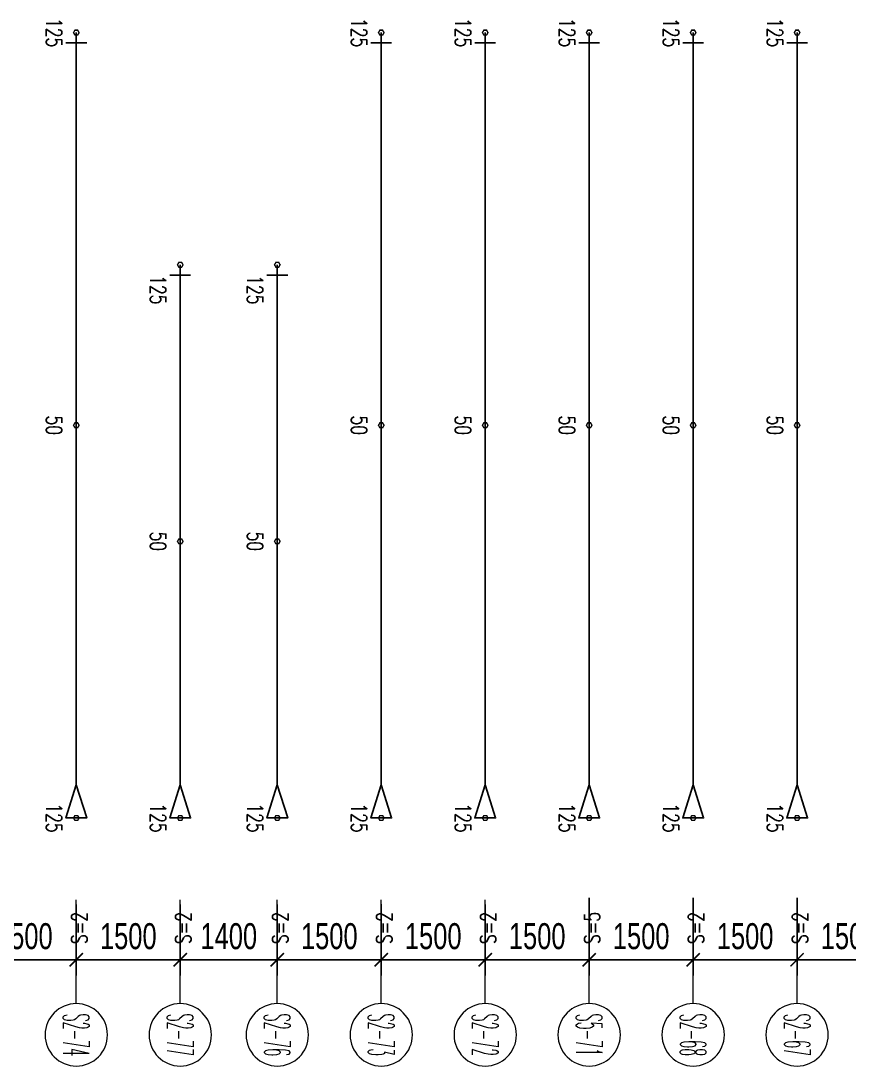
# Model space of a CAD drawing. Header units: millimetres. Extents: x 118516 to 588795, y -24154 to 50684.
# Drawn here: x 521001 to 532950, y 4690 to 19769 of the extents above; entities that cross this region are included whole.
import ezdxf
from ezdxf.enums import TextEntityAlignment as Align

# ---------------------------------------------------------------- set-up
doc = ezdxf.new("R2010")
doc.units = ezdxf.units.MM
doc.layers.get('0').update_dxf_attribs({"lineweight": 20})
doc.layers.get('Defpoints').update_dxf_attribs({"color": 151, "lineweight": 9})
doc.layers.add('ARES_TAG', color=3, linetype='Continuous')
doc.layers.add('NDC_S_TENDON', color=10, linetype='Continuous')
doc.layers.add('Current plane_Column', color=7, linetype='Continuous', true_color=0x4b00ff)
for name, color, linetype, lineweight in [('NDC_S-TENDON', 6, 'Continuous', 35), ('NDC_S_ANNO', 7, 'Continuous', 20), ('NDC_S_DIM', 1, 'Continuous', 15), ('NDC_S_SYMBOL', 1, 'Continuous', 15)]:
    doc.layers.add(name, color=color, linetype=linetype, lineweight=lineweight)
doc.styles.add('ARES_ROMANS_0.36', font='romans.shx', dxfattribs={"width": 0.36, "bigfont": 'vns.shx'})
doc.styles.add('NDC_ANNO', font='', dxfattribs={"width": 0.8})
doc.styles.add('NDC_DIM', font='', dxfattribs={"width": 0.75})
doc.styles.get('NDC_ANNO').set_extended_font_data('Dotum')
doc.styles.get('NDC_DIM').set_extended_font_data('Dotum')
doc.dimstyles.new('NDC_dim_150', dxfattribs={"dimscale": 150, "dimtxt": 2.5, "dimasz": 1.5, "dimexe": 1.5, "dimexo": 2.5, "dimgap": 1, "dimtad": 1, "dimdec": 0, "dimzin": 0, "dimdsep": 46, "dimtxsty": 'NDC_DIM', "dimblk": 'DIMMARK', "dimcen": 0.09, "dimdle": 1.2, "dimclrd": 1, "dimclre": 1, "dimclrt": 3, "dimadec": 0, "dimazin": 0, "dimtfac": 1, "dimtdec": 0, "dimtix": 1, "dimtofl": 0, "dimtmove": 0, "dimatfit": 3, "dimfxl": 8, "dimfxlon": 1, "dimtolj": 1, "dimtzin": 0, "dimarcsym": 0})

# ---------------------------------------------------------------- blocks, each defined once
blk = doc.blocks.new('*U657')
at = {"layer": 'NDC_S_SYMBOL', "color": 3}
blk.add_line((-7323, 0), (-5823, 0), dxfattribs=at)
blk.add_circle((-7773, 0), 450, dxfattribs=at)
at = {"layer": 'NDC_S_TENDON'}
for p, q in [((-3644, 0), (-3144, 0)), ((-3144, 0), (2787, 0)), ((2787, 0), (5686, 0)), ((5686, 0), (6686, 0)), ((6536, -150), (6536, 150))]:
    blk.add_line(p, q, dxfattribs=at)
blk.add_lwpolyline([(-4164, 0), (-4644, 150), (-4644, -150), (-4164, 0), (-3644, 0)], dxfattribs=at)
at = {"layer": 'ARES_TAG', "style": 'ARES_ROMANS_0.36', "width": 0.36}
blk.add_attdef('S3', text='', height=375, dxfattribs=at).set_placement((-7773, 0), align=Align.MIDDLE_CENTER)
blk = doc.blocks.new('*U695')
at = {"layer": 'NDC_S_SYMBOL', "color": 3}
blk.add_line((-7323, 0), (-5823, 0), dxfattribs=at)
blk.add_circle((-7773, 0), 450, dxfattribs=at)
at = {"layer": 'NDC_S_TENDON'}
for p, q in [((-3644, 0), (-3144, 0)), ((-3144, 0), (2787, 0)), ((2787, 0), (2336, 0)), ((2336, 0), (3336, 0)), ((3186, -150), (3186, 150))]:
    blk.add_line(p, q, dxfattribs=at)
blk.add_lwpolyline([(-4164, 0), (-4644, 150), (-4644, -150), (-4164, 0), (-3644, 0)], dxfattribs=at)
at = {"layer": 'ARES_TAG', "style": 'ARES_ROMANS_0.36', "width": 0.36}
blk.add_attdef('S3', text='', height=375, dxfattribs=at).set_placement((-7773, 0), align=Align.MIDDLE_CENTER)
blk = doc.blocks.new('HTB TDY')
at = {"layer": 'NDC_S-TENDON', "linetype": 'Continuous'}
for points, elevation in [([(13090, 10100, 20, 20, 0), (13070, 10135, 20, 20, 0), (13030, 10135, 20, 20, 0), (13010, 10100, 20, 20, 0), (13030, 10065, 20, 20, 0), (13070, 10065, 20, 20, 0)], 3575), ([(13090, 10100, 20, 20, 0), (13070, 10135, 20, 20, 0), (13030, 10135, 20, 20, 0), (13010, 10100, 20, 20, 0), (13030, 10065, 20, 20, 0), (13070, 10065, 20, 20, 0)], 3575), ([(17490, 10100, 20, 20, 0), (17470, 10135, 20, 20, 0), (17430, 10135, 20, 20, 0), (17410, 10100, 20, 20, 0), (17430, 10065, 20, 20, 0), (17470, 10065, 20, 20, 0)], 3575), ([(17490, 10100, 20, 20, 0), (17470, 10135, 20, 20, 0), (17430, 10135, 20, 20, 0), (17410, 10100, 20, 20, 0), (17430, 10065, 20, 20, 0), (17470, 10065, 20, 20, 0)], 3575), ([(18990, 10100, 20, 20, 0), (18970, 10135, 20, 20, 0), (18930, 10135, 20, 20, 0), (18910, 10100, 20, 20, 0), (18930, 10065, 20, 20, 0), (18970, 10065, 20, 20, 0)], 3575), ([(18990, 10100, 20, 20, 0), (18970, 10135, 20, 20, 0), (18930, 10135, 20, 20, 0), (18910, 10100, 20, 20, 0), (18930, 10065, 20, 20, 0), (18970, 10065, 20, 20, 0)], 3575), ([(20490, 10100, 20, 20, 0), (20470, 10135, 20, 20, 0), (20430, 10135, 20, 20, 0), (20410, 10100, 20, 20, 0), (20430, 10065, 20, 20, 0), (20470, 10065, 20, 20, 0)], 3575), ([(20490, 10100, 20, 20, 0), (20470, 10135, 20, 20, 0), (20430, 10135, 20, 20, 0), (20410, 10100, 20, 20, 0), (20430, 10065, 20, 20, 0), (20470, 10065, 20, 20, 0)], 3575), ([(21990, 10100, 20, 20, 0), (21970, 10135, 20, 20, 0), (21930, 10135, 20, 20, 0), (21910, 10100, 20, 20, 0), (21930, 10065, 20, 20, 0), (21970, 10065, 20, 20, 0)], 3575), ([(21990, 10100, 20, 20, 0), (21970, 10135, 20, 20, 0), (21930, 10135, 20, 20, 0), (21910, 10100, 20, 20, 0), (21930, 10065, 20, 20, 0), (21970, 10065, 20, 20, 0)], 3575), ([(23490, 10100, 20, 20, 0), (23470, 10135, 20, 20, 0), (23430, 10135, 20, 20, 0), (23410, 10100, 20, 20, 0), (23430, 10065, 20, 20, 0), (23470, 10065, 20, 20, 0)], 3575), ([(23490, 10100, 20, 20, 0), (23470, 10135, 20, 20, 0), (23430, 10135, 20, 20, 0), (23410, 10100, 20, 20, 0), (23430, 10065, 20, 20, 0), (23470, 10065, 20, 20, 0)], 3575), ([(14590, 6750, 20, 20, 0), (14570, 6785, 20, 20, 0), (14530, 6785, 20, 20, 0), (14510, 6750, 20, 20, 0), (14530, 6715, 20, 20, 0), (14570, 6715, 20, 20, 0)], 3575), ([(14590, 6750, 20, 20, 0), (14570, 6785, 20, 20, 0), (14530, 6785, 20, 20, 0), (14510, 6750, 20, 20, 0), (14530, 6715, 20, 20, 0), (14570, 6715, 20, 20, 0)], 3575), ([(15990, 6750, 20, 20, 0), (15970, 6785, 20, 20, 0), (15930, 6785, 20, 20, 0), (15910, 6750, 20, 20, 0), (15930, 6715, 20, 20, 0), (15970, 6715, 20, 20, 0)], 3575), ([(15990, 6750, 20, 20, 0), (15970, 6785, 20, 20, 0), (15930, 6785, 20, 20, 0), (15910, 6750, 20, 20, 0), (15930, 6715, 20, 20, 0), (15970, 6715, 20, 20, 0)], 3575), ([(13090, 4435, 20, 20, 0), (13070, 4470, 20, 20, 0), (13030, 4470, 20, 20, 0), (13010, 4435, 20, 20, 0), (13030, 4400, 20, 20, 0), (13070, 4400, 20, 20, 0)], 3500), ([(13090, 4435, 20, 20, 0), (13070, 4470, 20, 20, 0), (13030, 4470, 20, 20, 0), (13010, 4435, 20, 20, 0), (13030, 4400, 20, 20, 0), (13070, 4400, 20, 20, 0)], 3500), ([(17490, 4435, 20, 20, 0), (17470, 4470, 20, 20, 0), (17430, 4470, 20, 20, 0), (17410, 4435, 20, 20, 0), (17430, 4400, 20, 20, 0), (17470, 4400, 20, 20, 0)], 3500), ([(17490, 4435, 20, 20, 0), (17470, 4470, 20, 20, 0), (17430, 4470, 20, 20, 0), (17410, 4435, 20, 20, 0), (17430, 4400, 20, 20, 0), (17470, 4400, 20, 20, 0)], 3500), ([(18990, 4435, 20, 20, 0), (18970, 4470, 20, 20, 0), (18930, 4470, 20, 20, 0), (18910, 4435, 20, 20, 0), (18930, 4400, 20, 20, 0), (18970, 4400, 20, 20, 0)], 3500), ([(18990, 4435, 20, 20, 0), (18970, 4470, 20, 20, 0), (18930, 4470, 20, 20, 0), (18910, 4435, 20, 20, 0), (18930, 4400, 20, 20, 0), (18970, 4400, 20, 20, 0)], 3500), ([(20490, 4435, 20, 20, 0), (20470, 4470, 20, 20, 0), (20430, 4470, 20, 20, 0), (20410, 4435, 20, 20, 0), (20430, 4400, 20, 20, 0), (20470, 4400, 20, 20, 0)], 3500), ([(20490, 4435, 20, 20, 0), (20470, 4470, 20, 20, 0), (20430, 4470, 20, 20, 0), (20410, 4435, 20, 20, 0), (20430, 4400, 20, 20, 0), (20470, 4400, 20, 20, 0)], 3500), ([(21990, 4435, 20, 20, 0), (21970, 4470, 20, 20, 0), (21930, 4470, 20, 20, 0), (21910, 4435, 20, 20, 0), (21930, 4400, 20, 20, 0), (21970, 4400, 20, 20, 0)], 3500), ([(21990, 4435, 20, 20, 0), (21970, 4470, 20, 20, 0), (21930, 4470, 20, 20, 0), (21910, 4435, 20, 20, 0), (21930, 4400, 20, 20, 0), (21970, 4400, 20, 20, 0)], 3500), ([(23490, 4435, 20, 20, 0), (23470, 4470, 20, 20, 0), (23430, 4470, 20, 20, 0), (23410, 4435, 20, 20, 0), (23430, 4400, 20, 20, 0), (23470, 4400, 20, 20, 0)], 3500), ([(23490, 4435, 20, 20, 0), (23470, 4470, 20, 20, 0), (23430, 4470, 20, 20, 0), (23410, 4435, 20, 20, 0), (23430, 4400, 20, 20, 0), (23470, 4400, 20, 20, 0)], 3500), ([(14590, 2760, 20, 20, 0), (14570, 2795, 20, 20, 0), (14530, 2795, 20, 20, 0), (14510, 2760, 20, 20, 0), (14530, 2725, 20, 20, 0), (14570, 2725, 20, 20, 0)], 3500), ([(14590, 2760, 20, 20, 0), (14570, 2795, 20, 20, 0), (14530, 2795, 20, 20, 0), (14510, 2760, 20, 20, 0), (14530, 2725, 20, 20, 0), (14570, 2725, 20, 20, 0)], 3500), ([(15990, 2760, 20, 20, 0), (15970, 2795, 20, 20, 0), (15930, 2795, 20, 20, 0), (15910, 2760, 20, 20, 0), (15930, 2725, 20, 20, 0), (15970, 2725, 20, 20, 0)], 3500), ([(15990, 2760, 20, 20, 0), (15970, 2795, 20, 20, 0), (15930, 2795, 20, 20, 0), (15910, 2760, 20, 20, 0), (15930, 2725, 20, 20, 0), (15970, 2725, 20, 20, 0)], 3500), ([(13090, -1230, 20, 20, 0), (13070, -1195, 20, 20, 0), (13030, -1195, 20, 20, 0), (13010, -1230, 20, 20, 0), (13030, -1265, 20, 20, 0), (13070, -1265, 20, 20, 0)], 3575), ([(13090, -1230, 20, 20, 0), (13070, -1195, 20, 20, 0), (13030, -1195, 20, 20, 0), (13010, -1230, 20, 20, 0), (13030, -1265, 20, 20, 0), (13070, -1265, 20, 20, 0)], 3575), ([(14590, -1230, 20, 20, 0), (14570, -1195, 20, 20, 0), (14530, -1195, 20, 20, 0), (14510, -1230, 20, 20, 0), (14530, -1265, 20, 20, 0), (14570, -1265, 20, 20, 0)], 3575), ([(14590, -1230, 20, 20, 0), (14570, -1195, 20, 20, 0), (14530, -1195, 20, 20, 0), (14510, -1230, 20, 20, 0), (14530, -1265, 20, 20, 0), (14570, -1265, 20, 20, 0)], 3575), ([(15990, -1230, 20, 20, 0), (15970, -1195, 20, 20, 0), (15930, -1195, 20, 20, 0), (15910, -1230, 20, 20, 0), (15930, -1265, 20, 20, 0), (15970, -1265, 20, 20, 0)], 3575), ([(15990, -1230, 20, 20, 0), (15970, -1195, 20, 20, 0), (15930, -1195, 20, 20, 0), (15910, -1230, 20, 20, 0), (15930, -1265, 20, 20, 0), (15970, -1265, 20, 20, 0)], 3575), ([(17490, -1230, 20, 20, 0), (17470, -1195, 20, 20, 0), (17430, -1195, 20, 20, 0), (17410, -1230, 20, 20, 0), (17430, -1265, 20, 20, 0), (17470, -1265, 20, 20, 0)], 3575), ([(17490, -1230, 20, 20, 0), (17470, -1195, 20, 20, 0), (17430, -1195, 20, 20, 0), (17410, -1230, 20, 20, 0), (17430, -1265, 20, 20, 0), (17470, -1265, 20, 20, 0)], 3575), ([(18990, -1230, 20, 20, 0), (18970, -1195, 20, 20, 0), (18930, -1195, 20, 20, 0), (18910, -1230, 20, 20, 0), (18930, -1265, 20, 20, 0), (18970, -1265, 20, 20, 0)], 3575), ([(18990, -1230, 20, 20, 0), (18970, -1195, 20, 20, 0), (18930, -1195, 20, 20, 0), (18910, -1230, 20, 20, 0), (18930, -1265, 20, 20, 0), (18970, -1265, 20, 20, 0)], 3575), ([(20490, -1230, 20, 20, 0), (20470, -1195, 20, 20, 0), (20430, -1195, 20, 20, 0), (20410, -1230, 20, 20, 0), (20430, -1265, 20, 20, 0), (20470, -1265, 20, 20, 0)], 3575), ([(20490, -1230, 20, 20, 0), (20470, -1195, 20, 20, 0), (20430, -1195, 20, 20, 0), (20410, -1230, 20, 20, 0), (20430, -1265, 20, 20, 0), (20470, -1265, 20, 20, 0)], 3575), ([(21990, -1230, 20, 20, 0), (21970, -1195, 20, 20, 0), (21930, -1195, 20, 20, 0), (21910, -1230, 20, 20, 0), (21930, -1265, 20, 20, 0), (21970, -1265, 20, 20, 0)], 3575), ([(21990, -1230, 20, 20, 0), (21970, -1195, 20, 20, 0), (21930, -1195, 20, 20, 0), (21910, -1230, 20, 20, 0), (21930, -1265, 20, 20, 0), (21970, -1265, 20, 20, 0)], 3575), ([(23490, -1230, 20, 20, 0), (23470, -1195, 20, 20, 0), (23430, -1195, 20, 20, 0), (23410, -1230, 20, 20, 0), (23430, -1265, 20, 20, 0), (23470, -1265, 20, 20, 0)], 3575), ([(23490, -1230, 20, 20, 0), (23470, -1195, 20, 20, 0), (23430, -1195, 20, 20, 0), (23410, -1230, 20, 20, 0), (23430, -1265, 20, 20, 0), (23470, -1265, 20, 20, 0)], 3575)]:
    blk.add_lwpolyline(points, format="xyseb", close=True, dxfattribs=dict(at, elevation=elevation))
ref = blk.add_blockref('*U657', (13050, 3414, 3575), dxfattribs=dict(xscale=-1, rotation=270))
ref.add_attrib('S3', 'S2-74', dxfattribs={"layer": 'ARES_TAG', "height": 375, "rotation": 270, "style": 'ARES_ROMANS_0.36', "width": 0.36}).set_placement((13050, -4360, 3575), align=Align.MIDDLE_CENTER)
ref = blk.add_blockref('*U657', (17450, 3414, 3575), dxfattribs=dict(xscale=-1, rotation=270))
ref.add_attrib('S3', 'S2-73', dxfattribs={"layer": 'ARES_TAG', "height": 375, "rotation": 270, "style": 'ARES_ROMANS_0.36', "width": 0.36}).set_placement((17450, -4360, 3575), align=Align.MIDDLE_CENTER)
ref = blk.add_blockref('*U657', (18950, 3414, 3575), dxfattribs=dict(xscale=-1, rotation=270))
ref.add_attrib('S3', 'S2-72', dxfattribs={"layer": 'ARES_TAG', "height": 375, "rotation": 270, "style": 'ARES_ROMANS_0.36', "width": 0.36}).set_placement((18950, -4360, 3575), align=Align.MIDDLE_CENTER)
ref = blk.add_blockref('*U657', (20450, 3414, 3575), dxfattribs=dict(xscale=-1, rotation=270))
ref.add_attrib('S3', 'S5-71', dxfattribs={"layer": 'ARES_TAG', "height": 375, "rotation": 270, "style": 'ARES_ROMANS_0.36', "width": 0.36}).set_placement((20450, -4360, 3575), align=Align.MIDDLE_CENTER)
ref = blk.add_blockref('*U657', (21950, 3414, 3575), dxfattribs=dict(xscale=-1, rotation=270))
ref.add_attrib('S3', 'S2-68', dxfattribs={"layer": 'ARES_TAG', "height": 375, "rotation": 270, "style": 'ARES_ROMANS_0.36', "width": 0.36}).set_placement((21950, -4360, 3575), align=Align.MIDDLE_CENTER)
ref = blk.add_blockref('*U657', (23450, 3414, 3575), dxfattribs=dict(xscale=-1, rotation=270))
ref.add_attrib('S3', 'S2-67', dxfattribs={"layer": 'ARES_TAG', "height": 375, "rotation": 270, "style": 'ARES_ROMANS_0.36', "width": 0.36}).set_placement((23450, -4360, 3575), align=Align.MIDDLE_CENTER)
ref = blk.add_blockref('*U695', (14550, 3414, 7150), dxfattribs=dict(xscale=-1, rotation=270))
ref.add_attrib('S3', 'S2-77', dxfattribs={"layer": 'ARES_TAG', "height": 375, "rotation": 270, "style": 'ARES_ROMANS_0.36', "width": 0.36}).set_placement((14550, -4360, 7150), align=Align.MIDDLE_CENTER)
ref = blk.add_blockref('*U695', (15950, 3414, 7150), dxfattribs=dict(xscale=-1, rotation=270))
ref.add_attrib('S3', 'S2-76', dxfattribs={"layer": 'ARES_TAG', "height": 375, "rotation": 270, "style": 'ARES_ROMANS_0.36', "width": 0.36}).set_placement((15950, -4360, 7150), align=Align.MIDDLE_CENTER)
at = {"layer": 'NDC_S_ANNO', "linetype": 'Continuous', "char_height": 225, "attachment_point": 5, "line_spacing_factor": 0.75, "style": 'NDC_ANNO'}
for s, insert, rotation in [('\\FSTANDARD.shx;125', (12730, 10100, 3575), 270), ('\\FSTANDARD.shx;125', (17130, 10100, 3575), 270), ('{\\Fstandard|c0;12\\Fstandard|c129;5}', (18630, 10100, 3575), 270), ('\\FSTANDARD.shx;125', (20130, 10100, 3575), 270), ('\\FSTANDARD.shx;125', (21630, 10100, 3575), 270), ('\\FSTANDARD.shx;125', (23130, 10100, 3575), 270), ('\\FSTANDARD.shx;125', (14230, 6389, 3575), 270), ('\\FSTANDARD.shx;125', (15630, 6389, 3575), 270), ('\\FSTANDARD.shx;50', (12730, 4435, 3500), 270), ('\\FSTANDARD.shx;50', (17130, 4435, 3500), 270), ('\\FSTANDARD.shx;50', (18630, 4435, 3500), 270), ('\\FSTANDARD.shx;50', (20130, 4435, 3500), 270), ('\\FSTANDARD.shx;50', (21630, 4435, 3500), 270), ('\\FSTANDARD.shx;50', (23130, 4435, 3500), 270), ('\\FSTANDARD.shx;50', (14230, 2760, 3500), 270), ('\\FSTANDARD.shx;50', (15630, 2760, 3500), 270), ('\\FSTANDARD.shx;125', (12730, -1230, 3575), 270), ('\\FSTANDARD.shx;125', (14230, -1230, 3575), 270), ('\\FSTANDARD.shx;125', (15630, -1230, 3575), 270), ('\\FSTANDARD.shx;125', (17130, -1230, 3575), 270), ('\\FSTANDARD.shx;125', (18630, -1230, 3575), 270), ('\\FSTANDARD.shx;125', (20130, -1230, 3575), 270), ('\\FSTANDARD.shx;125', (21630, -1230, 3575), 270), ('\\FSTANDARD.shx;125', (23130, -1230, 3575), 270), ('\\FSTANDARD.shx;S=2', (13093, -2818, 3700), 90), ('\\FSTANDARD.shx;S=2', (14593, -2818, 3700), 90), ('\\FSTANDARD.shx;S=2', (15993, -2818, 3700), 90), ('\\FSTANDARD.shx;S=2', (17493, -2818, 3700), 90), ('\\FSTANDARD.shx;S=2', (18993, -2818, 3700), 90), ('{\\Fstandard|c129;S=\\Fstandard|c0;5}', (20493, -2818, 3700), 90), ('\\FSTANDARD.shx;S=2', (21993, -2818, 3700), 90), ('\\FSTANDARD.shx;S=2', (23493, -2818, 3700), 90)]:
    blk.add_mtext(s, dxfattribs=dict(at, insert=insert, rotation=rotation))
blk = doc.blocks.new('DIMMARK')
at = {"layer": 'NDC_S_DIM', "color": 1}
blk.add_line((-1.5, 0), (1, 0), dxfattribs=at)
at = {"layer": 'NDC_S_DIM', "color": 2, "const_width": 0.1}
blk.add_lwpolyline([(-0.424, -0.424), (0.424, 0.424)], dxfattribs=at)
blk = doc.blocks.new('*D325')
at = {"layer": 'Defpoints', "color": 0, "ltscale": 100, "transparency": 16777216}
for p in [(520300, 9668, 3568), (521800, 9668, 3568), (521800, 6224)]:
    blk.add_point(p, dxfattribs=at)
at = {"layer": 'NDC_S_DIM', "color": 1, "lineweight": -2, "ltscale": 100, "transparency": 16777216}
for p, q in [((520300, 7021), (520300, 5999)), ((521800, 7021), (521800, 5999)), ((520525, 6224), (521575, 6224))]:
    blk.add_line(p, q, dxfattribs=at)
at = {"layer": 'NDC_S_DIM', "color": 1, "lineweight": -2, "ltscale": 100, "transparency": 16777216, "xscale": 225, "yscale": 225, "zscale": 225, "rotation": 180}
blk.add_blockref('DIMMARK', (520300, 6224), dxfattribs=at)
at = {"layer": 'NDC_S_DIM', "color": 1, "lineweight": -2, "ltscale": 100, "transparency": 16777216, "xscale": 225, "yscale": 225, "zscale": 225}
blk.add_blockref('DIMMARK', (521800, 6224), dxfattribs=at)
at = {"layer": 'NDC_S_DIM', "color": 3, "ltscale": 100, "transparency": 16777216, "insert": (521050, 6562), "char_height": 375, "attachment_point": 5, "style": 'NDC_DIM'}
blk.add_mtext('\\A1;1500', dxfattribs=at)
blk = doc.blocks.new('*D326')
at = {"layer": 'Defpoints', "color": 0, "ltscale": 100, "transparency": 16777216}
for p in [(521800, 9668, 3568), (523300, 9672, 3562), (523300, 6224)]:
    blk.add_point(p, dxfattribs=at)
at = {"layer": 'NDC_S_DIM', "color": 1, "lineweight": -2, "ltscale": 100, "transparency": 16777216}
for p, q in [((521800, 7021), (521800, 5999)), ((523300, 7022), (523300, 5999)), ((522025, 6224), (523075, 6224))]:
    blk.add_line(p, q, dxfattribs=at)
at = {"layer": 'NDC_S_DIM', "color": 1, "lineweight": -2, "ltscale": 100, "transparency": 16777216, "xscale": 225, "yscale": 225, "zscale": 225, "rotation": 180}
blk.add_blockref('DIMMARK', (521800, 6224), dxfattribs=at)
at = {"layer": 'NDC_S_DIM', "color": 1, "lineweight": -2, "ltscale": 100, "transparency": 16777216, "xscale": 225, "yscale": 225, "zscale": 225}
blk.add_blockref('DIMMARK', (523300, 6224), dxfattribs=at)
at = {"layer": 'NDC_S_DIM', "color": 3, "ltscale": 100, "transparency": 16777216, "insert": (522550, 6562), "char_height": 375, "attachment_point": 5, "style": 'NDC_DIM'}
blk.add_mtext('\\A1;1500', dxfattribs=at)
blk = doc.blocks.new('*D327')
at = {"layer": 'Defpoints', "color": 0, "ltscale": 100, "transparency": 16777216}
for p in [(523300, 9672, 3562), (524700, 9678, 3562), (524700, 6224)]:
    blk.add_point(p, dxfattribs=at)
at = {"layer": 'NDC_S_DIM', "color": 1, "lineweight": -2, "ltscale": 100, "transparency": 16777216}
for p, q in [((523300, 7022), (523300, 5999)), ((524700, 7023), (524700, 5999)), ((523525, 6224), (524475, 6224))]:
    blk.add_line(p, q, dxfattribs=at)
at = {"layer": 'NDC_S_DIM', "color": 1, "lineweight": -2, "ltscale": 100, "transparency": 16777216, "xscale": 225, "yscale": 225, "zscale": 225, "rotation": 180}
blk.add_blockref('DIMMARK', (523300, 6224), dxfattribs=at)
at = {"layer": 'NDC_S_DIM', "color": 1, "lineweight": -2, "ltscale": 100, "transparency": 16777216, "xscale": 225, "yscale": 225, "zscale": 225}
blk.add_blockref('DIMMARK', (524700, 6224), dxfattribs=at)
at = {"layer": 'NDC_S_DIM', "color": 3, "ltscale": 100, "transparency": 16777216, "insert": (524000, 6562), "char_height": 375, "attachment_point": 5, "style": 'NDC_DIM'}
blk.add_mtext('\\A1;1400', dxfattribs=at)
blk = doc.blocks.new('*D328')
at = {"layer": 'Defpoints', "color": 0, "ltscale": 100, "transparency": 16777216}
for p in [(524700, 9678, 3562), (526200, 9705, 3567), (526200, 6224)]:
    blk.add_point(p, dxfattribs=at)
at = {"layer": 'NDC_S_DIM', "color": 1, "lineweight": -2, "ltscale": 100, "transparency": 16777216}
for p, q in [((524700, 7023), (524700, 5999)), ((526200, 7026), (526200, 5999)), ((524925, 6224), (525975, 6224))]:
    blk.add_line(p, q, dxfattribs=at)
at = {"layer": 'NDC_S_DIM', "color": 1, "lineweight": -2, "ltscale": 100, "transparency": 16777216, "xscale": 225, "yscale": 225, "zscale": 225, "rotation": 180}
blk.add_blockref('DIMMARK', (524700, 6224), dxfattribs=at)
at = {"layer": 'NDC_S_DIM', "color": 1, "lineweight": -2, "ltscale": 100, "transparency": 16777216, "xscale": 225, "yscale": 225, "zscale": 225}
blk.add_blockref('DIMMARK', (526200, 6224), dxfattribs=at)
at = {"layer": 'NDC_S_DIM', "color": 3, "ltscale": 100, "transparency": 16777216, "insert": (525450, 6562), "char_height": 375, "attachment_point": 5, "style": 'NDC_DIM'}
blk.add_mtext('\\A1;1500', dxfattribs=at)
blk = doc.blocks.new('*D329')
at = {"layer": 'Defpoints', "color": 0, "ltscale": 100, "transparency": 16777216}
for p in [(526200, 9705, 3567), (527700, 9668, 3568), (527700, 6224)]:
    blk.add_point(p, dxfattribs=at)
at = {"layer": 'NDC_S_DIM', "color": 1, "lineweight": -2, "ltscale": 100, "transparency": 16777216}
for p, q in [((526200, 7026), (526200, 5999)), ((527700, 7021), (527700, 5999)), ((526425, 6224), (527475, 6224))]:
    blk.add_line(p, q, dxfattribs=at)
at = {"layer": 'NDC_S_DIM', "color": 1, "lineweight": -2, "ltscale": 100, "transparency": 16777216, "xscale": 225, "yscale": 225, "zscale": 225, "rotation": 180}
blk.add_blockref('DIMMARK', (526200, 6224), dxfattribs=at)
at = {"layer": 'NDC_S_DIM', "color": 1, "lineweight": -2, "ltscale": 100, "transparency": 16777216, "xscale": 225, "yscale": 225, "zscale": 225}
blk.add_blockref('DIMMARK', (527700, 6224), dxfattribs=at)
at = {"layer": 'NDC_S_DIM', "color": 3, "ltscale": 100, "transparency": 16777216, "insert": (526950, 6562), "char_height": 375, "attachment_point": 5, "style": 'NDC_DIM'}
blk.add_mtext('\\A1;1500', dxfattribs=at)
blk = doc.blocks.new('*D330')
at = {"layer": 'Defpoints', "color": 0, "ltscale": 100, "transparency": 16777216}
for p in [(527700, 9668, 3568), (529200, 9659, 2875), (529200, 6224)]:
    blk.add_point(p, dxfattribs=at)
at = {"layer": 'NDC_S_DIM', "color": 1, "lineweight": -2, "ltscale": 100, "transparency": 16777216}
for p, q in [((529200, 7120), (529200, 5999)), ((527700, 7021), (527700, 5999)), ((527925, 6224), (528975, 6224))]:
    blk.add_line(p, q, dxfattribs=at)
at = {"layer": 'NDC_S_DIM', "color": 1, "lineweight": -2, "ltscale": 100, "transparency": 16777216, "xscale": 225, "yscale": 225, "zscale": 225, "rotation": 180}
blk.add_blockref('DIMMARK', (527700, 6224), dxfattribs=at)
at = {"layer": 'NDC_S_DIM', "color": 1, "lineweight": -2, "ltscale": 100, "transparency": 16777216, "xscale": 225, "yscale": 225, "zscale": 225}
blk.add_blockref('DIMMARK', (529200, 6224), dxfattribs=at)
at = {"layer": 'NDC_S_DIM', "color": 3, "ltscale": 100, "transparency": 16777216, "insert": (528450, 6562), "char_height": 375, "attachment_point": 5, "style": 'NDC_DIM'}
blk.add_mtext('\\A1;1500', dxfattribs=at)
blk = doc.blocks.new('*D331')
at = {"layer": 'Defpoints', "color": 0, "ltscale": 100, "transparency": 16777216}
for p in [(529200, 9659, 2875), (530700, 9659, 2875), (530700, 6224)]:
    blk.add_point(p, dxfattribs=at)
at = {"layer": 'NDC_S_DIM', "color": 1, "lineweight": -2, "ltscale": 100, "transparency": 16777216}
for p, q in [((529200, 7120), (529200, 5999)), ((530700, 7120), (530700, 5999)), ((529425, 6224), (530475, 6224))]:
    blk.add_line(p, q, dxfattribs=at)
at = {"layer": 'NDC_S_DIM', "color": 1, "lineweight": -2, "ltscale": 100, "transparency": 16777216, "xscale": 225, "yscale": 225, "zscale": 225, "rotation": 180}
blk.add_blockref('DIMMARK', (529200, 6224), dxfattribs=at)
at = {"layer": 'NDC_S_DIM', "color": 1, "lineweight": -2, "ltscale": 100, "transparency": 16777216, "xscale": 225, "yscale": 225, "zscale": 225}
blk.add_blockref('DIMMARK', (530700, 6224), dxfattribs=at)
at = {"layer": 'NDC_S_DIM', "color": 3, "ltscale": 100, "transparency": 16777216, "insert": (529950, 6562), "char_height": 375, "attachment_point": 5, "style": 'NDC_DIM'}
blk.add_mtext('\\A1;1500', dxfattribs=at)
blk = doc.blocks.new('*D332')
at = {"layer": 'Defpoints', "color": 0, "ltscale": 100, "transparency": 16777216}
for p in [(530700, 9659, 2875), (532200, 9659, 2875), (532200, 6224)]:
    blk.add_point(p, dxfattribs=at)
at = {"layer": 'NDC_S_DIM', "color": 1, "lineweight": -2, "ltscale": 100, "transparency": 16777216}
for p, q in [((530700, 7120), (530700, 5999)), ((532200, 7120), (532200, 5999)), ((530925, 6224), (531975, 6224))]:
    blk.add_line(p, q, dxfattribs=at)
at = {"layer": 'NDC_S_DIM', "color": 1, "lineweight": -2, "ltscale": 100, "transparency": 16777216, "xscale": 225, "yscale": 225, "zscale": 225, "rotation": 180}
blk.add_blockref('DIMMARK', (530700, 6224), dxfattribs=at)
at = {"layer": 'NDC_S_DIM', "color": 1, "lineweight": -2, "ltscale": 100, "transparency": 16777216, "xscale": 225, "yscale": 225, "zscale": 225}
blk.add_blockref('DIMMARK', (532200, 6224), dxfattribs=at)
at = {"layer": 'NDC_S_DIM', "color": 3, "ltscale": 100, "transparency": 16777216, "insert": (531450, 6562), "char_height": 375, "attachment_point": 5, "style": 'NDC_DIM'}
blk.add_mtext('\\A1;1500', dxfattribs=at)
blk = doc.blocks.new('*D333')
at = {"layer": 'Defpoints', "color": 0, "ltscale": 100, "transparency": 16777216}
for p in [(532200, 9659, 2875), (533700, 9659, 74), (533700, 6224)]:
    blk.add_point(p, dxfattribs=at)
at = {"layer": 'NDC_S_DIM', "color": 1, "lineweight": -2, "ltscale": 100, "transparency": 16777216}
for p, q in [((533700, 7424), (533700, 5999)), ((532200, 7120), (532200, 5999)), ((532425, 6224), (533475, 6224))]:
    blk.add_line(p, q, dxfattribs=at)
at = {"layer": 'NDC_S_DIM', "color": 1, "lineweight": -2, "ltscale": 100, "transparency": 16777216, "xscale": 225, "yscale": 225, "zscale": 225, "rotation": 180}
blk.add_blockref('DIMMARK', (532200, 6224), dxfattribs=at)
at = {"layer": 'NDC_S_DIM', "color": 1, "lineweight": -2, "ltscale": 100, "transparency": 16777216, "xscale": 225, "yscale": 225, "zscale": 225}
blk.add_blockref('DIMMARK', (533700, 6224), dxfattribs=at)
at = {"layer": 'NDC_S_DIM', "color": 3, "ltscale": 100, "transparency": 16777216, "insert": (532950, 6562), "char_height": 375, "attachment_point": 5, "style": 'NDC_DIM'}
blk.add_mtext('\\A1;1500', dxfattribs=at)

msp = doc.modelspace()

# ---------------------------------------------------------------- block references
at = {"layer": 'Current plane_Column'}
msp.add_blockref('HTB TDY', (508750, 9500), dxfattribs=at)

# ---------------------------------------------------------------- dimensions: what is measured, and where the dimension line sits
at = {"layer": 'NDC_S_DIM', "ltscale": 100}
for base, p1, p2, picture, middle in [((521800, 6224.3), (520300, 9668.2, 3567.7), (521800, 9668.2, 3567.7), '*D325', (521050, 6562)), ((523300, 6224.3), (521800, 9668.2, 3567.7), (523300, 9671.9, 3561.8), '*D326', (522550, 6562)), ((524700, 6224.3), (523300, 9671.9, 3561.8), (524700, 9677.6, 3561.7), '*D327', (524000, 6562)), ((526200, 6224.3), (524700, 9677.6, 3561.7), (526200, 9705.2, 3567.2), '*D328', (525450, 6562)), ((527700, 6224.3), (526200, 9705.2, 3567.2), (527700, 9668.2, 3567.7), '*D329', (526950, 6562)), ((529200, 6224.3), (527700, 9668.2, 3567.7), (529200, 9659, 2875), '*D330', (528450, 6562)), ((530700, 6224.3), (529200, 9659, 2875), (530700, 9659, 2875), '*D331', (529950, 6562)), ((532200, 6224.3), (530700, 9659, 2875), (532200, 9659, 2875), '*D332', (531450, 6562)), ((533699.6, 6224.3), (532200, 9659, 2875), (533699.6, 9659, 73.8), '*D333', (532949.8, 6562))]:
    dim = msp.add_linear_dim(base=base, p1=p1, p2=p2, dimstyle='NDC_dim_150', override={"dimtmove": 1}, dxfattribs=at)
    dim.commit()
    dim.dimension.update_dxf_attribs({"geometry": picture, "text_midpoint": middle})

doc.saveas('drawing.dxf')
